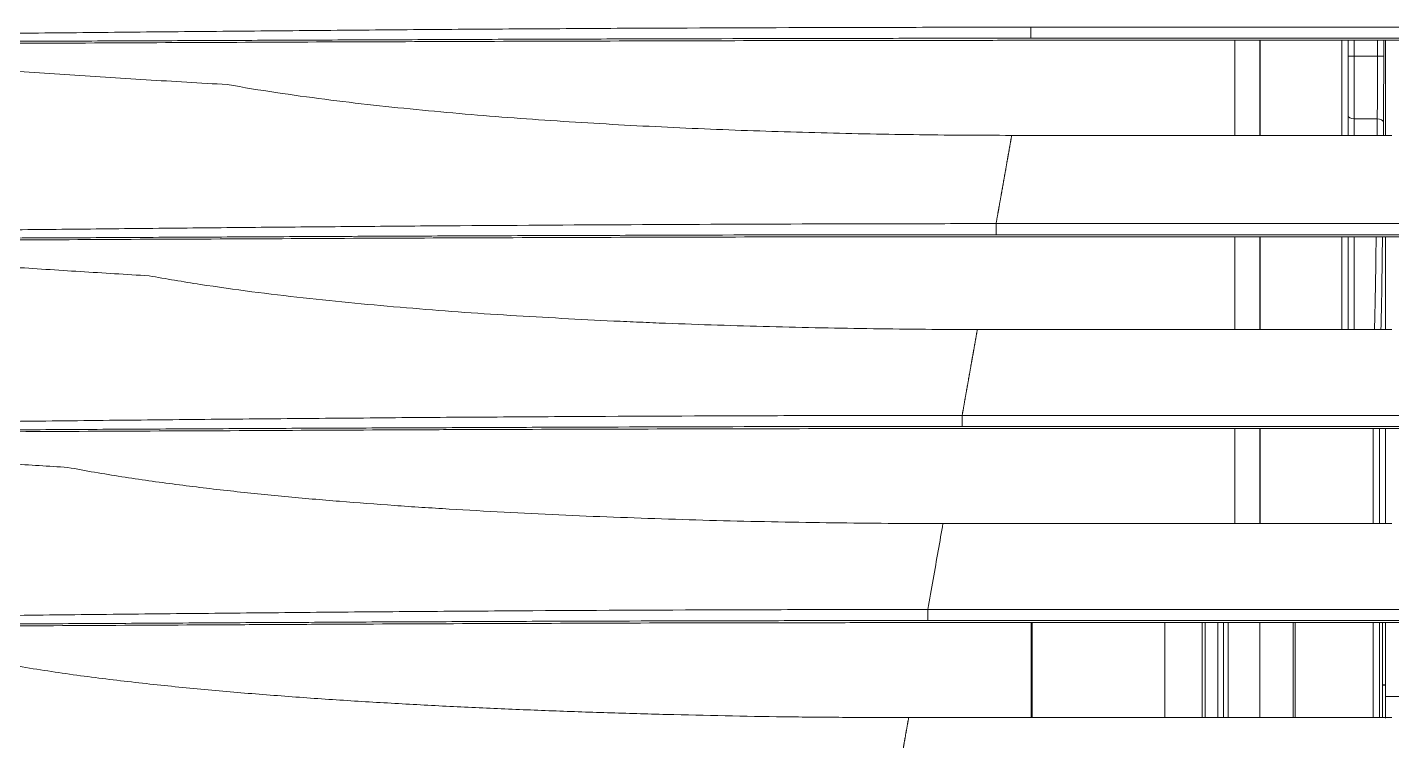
# Model space of a CAD drawing. Header units: millimetres. Extents: x 70151 to 230897, y 35202 to 113211.
# Drawn here: x 178100.5 to 178208.9, y 68822.5 to 68879.3 of the extents above; entities that cross this region are included whole.
import ezdxf

# ---------------------------------------------------------------- set-up
doc = ezdxf.new("R2010")
doc.units = ezdxf.units.MM
doc.header["$LTSCALE"] = 50
doc.layers.add('2-con', color=2, linetype='Continuous')
doc.layers.add('mark-B', color=2, linetype='Continuous', lineweight=20)

# ---------------------------------------------------------------- blocks, each defined once
blk = doc.blocks.new('무풍1WAY 대형')
at = {"layer": 'mark-B'}
for p, q in [((484.37, -64.92), (445.98, -64.92)), ((446.71, -64.92), (446.71, -72.48)), ((446.95, -72.48), (446.95, -64.92)), ((447.45, -64.92), (447.45, -72.48)), ((453.64, -64.92), (453.64, -72.48)), ((453.8, -64.92), (453.8, -72.48)), ((456.47, -72.48), (456.47, -64.92)), ((458.98, -64.92), (458.98, -72.48)), ((459.35, -72.48), (459.35, -64.92)), ((459.8, -72.48), (459.8, -64.92)), ((460.8, -72.48), (460.8, -64.92)), ((461.03, -72.48), (461.03, -64.92)), ((464.01, -64.92), (464.01, -72.48)), ((474.55, -64.92), (474.55, -72.48)), ((474.64, -64.92), (474.64, -72.48)), ((446.48, -66.61), (444.53, -66.61)), ((446.48, -72.48), (446.48, -66.61)), ((446.48, -67.49), (446.71, -67.49)), ((446.48, -67.54), (446.71, -67.54)), ((-482.87, -72.64), (482.85, -72.64)), ((483.03, -72.48), (298.98, -72.48)), ((482.85, -73.52), (-482.87, -73.52)), ((481.64, -80.36), (445.98, -80.36)), ((446.48, -87.91), (446.48, -80.36)), ((446.95, -87.91), (446.95, -80.36)), ((447.45, -80.36), (447.45, -87.91)), ((456.43, -80.36), (456.43, -87.92)), ((456.46, -87.91), (456.46, -80.36)), ((458.45, -80.36), (458.45, -87.92)), ((-480.14, -88.08), (480.12, -88.08)), ((480.3, -87.91), (298.98, -87.91)), ((480.12, -88.96), (-480.14, -88.96)), ((478.91, -95.79), (445.98, -95.79)), ((446.48, -103.17), (446.48, -95.79)), ((448.95, -103.17), (448.95, -95.79)), ((449.45, -103.17), (449.45, -95.79)), ((449.94, -95.79), (449.94, -103.17)), ((456.43, -95.79), (456.43, -103.17)), ((456.46, -103.17), (456.46, -95.79)), ((458.45, -95.79), (458.45, -103.17)), ((-477.44, -103.33), (477.42, -103.33)), ((477.6, -103.17), (298.98, -103.17)), ((477.42, -104.21), (-477.44, -104.21)), ((476.18, -111.23), (445.98, -111.23)), ((446.48, -118.79), (446.48, -111.23)), ((446.63, -112.3), (446.64, -111.23)), ((447.14, -111.23), (447.13, -112.55)), ((448.95, -112.55), (448.95, -111.23)), ((449.45, -118.79), (449.45, -111.23)), ((449.94, -111.23), (449.94, -118.79)), ((456.43, -111.23), (456.43, -118.79)), ((456.46, -118.79), (456.46, -111.23)), ((458.45, -111.23), (458.45, -118.79)), ((447.13, -112.55), (448.95, -112.55)), ((448.95, -117.52), (448.95, -112.55)), ((447.11, -117.52), (446.61, -117.52)), ((446.61, -118.79), (446.61, -117.52)), ((447.11, -117.52), (447.11, -118.79)), ((447.11, -117.52), (448.95, -117.52)), ((448.95, -118.79), (448.95, -117.52)), ((448.95, -117.52), (449.45, -117.52)), ((-474.68, -118.95), (474.66, -118.95)), ((474.84, -118.79), (298.98, -118.79)), ((474.66, -119.83), (-474.68, -119.83))]:
    blk.add_line(p, q, dxfattribs=at)
for centre, major_axis, ratio, start_param, end_param in [((447, -111.93), (0, -18.92), 0.017061, 3.690871, 4.230766), ((447.5, -111.93), (0, -18.42), 0.017522, 3.644983, 4.216589), ((446.79, -117.52), (0, -10.46), 0.017061, 4.18879, 4.712389), ((447.13, -112.3), (0.498, -0.005), 0.499982, 3.161291, 4.717314), ((447.28, -117.52), (0, -9.96), 0.017914, 4.18879, 4.712389), ((448.95, -112.79), (0.498, 0), 0.5, 0, 1.570796)]:
    blk.add_ellipse(centre, major_axis=major_axis, ratio=ratio, start_param=start_param, end_param=end_param, dxfattribs=at)
for points, knots in [([(484.37, -64.92), (484.37, -64.9), (484.38, -64.84), (484.39, -64.77), (484.41, -64.69), (484.42, -64.61), (484.44, -64.53), (484.45, -64.45), (484.46, -64.38), (484.48, -64.3), (484.49, -64.22), (484.51, -64.14), (484.52, -64.06), (484.53, -63.98), (484.55, -63.9), (484.56, -63.82), (484.58, -63.74), (484.59, -63.66), (484.61, -63.58), (484.62, -63.5), (484.63, -63.42), (484.65, -63.34), (484.66, -63.25), (484.68, -63.17), (484.69, -63.09), (484.71, -63.01), (484.72, -62.93), (484.74, -62.84), (484.75, -62.76), (484.76, -62.68), (484.78, -62.6), (484.79, -62.51), (484.81, -62.43), (484.82, -62.34), (484.84, -62.26), (484.85, -62.18), (484.87, -62.09), (484.88, -62.01), (484.9, -61.92), (484.91, -61.84), (484.93, -61.75), (484.94, -61.67), (484.96, -61.58), (484.97, -61.5), (484.99, -61.41), (485, -61.32), (485.02, -61.24), (485.03, -61.15), (485.05, -61.06), (485.07, -60.98), (485.08, -60.89), (485.1, -60.8), (485.11, -60.72), (485.13, -60.63), (485.14, -60.54), (485.16, -60.45), (485.17, -60.36), (485.19, -60.27), (485.21, -60.19), (485.22, -60.1), (485.24, -60.01), (485.25, -59.92), (485.27, -59.83), (485.28, -59.74), (485.3, -59.65), (485.32, -59.56), (485.33, -59.47), (485.35, -59.38), (485.36, -59.29), (485.38, -59.19), (485.4, -59.1), (485.41, -59.01), (485.43, -58.92), (485.45, -58.83), (485.46, -58.74), (485.48, -58.64), (485.49, -58.55), (485.51, -58.46), (485.53, -58.37), (485.54, -58.27), (485.56, -58.18), (485.58, -58.09), (485.59, -57.99), (485.61, -57.9), (485.63, -57.8), (485.64, -57.71), (485.65, -57.65), (485.66, -57.61)], [0, 0, 0, 0, 0.011748, 0.023496, 0.035244, 0.04699, 0.058737, 0.070482, 0.082228, 0.093973, 0.105718, 0.117462, 0.129206, 0.14095, 0.152694, 0.164437, 0.17618, 0.187924, 0.199667, 0.21141, 0.223153, 0.234896, 0.24664, 0.258383, 0.270127, 0.28187, 0.293614, 0.305359, 0.317103, 0.328848, 0.340593, 0.352339, 0.364085, 0.375831, 0.387578, 0.399326, 0.411074, 0.422823, 0.434572, 0.446322, 0.458073, 0.469825, 0.481577, 0.49333, 0.505084, 0.516839, 0.528595, 0.540352, 0.55211, 0.563869, 0.575629, 0.58739, 0.599152, 0.610915, 0.62268, 0.634446, 0.646213, 0.657981, 0.669751, 0.681522, 0.693295, 0.705069, 0.716845, 0.728622, 0.740401, 0.752181, 0.763963, 0.775746, 0.787532, 0.799319, 0.811108, 0.822898, 0.834691, 0.846485, 0.858282, 0.87008, 0.88188, 0.893682, 0.905487, 0.917293, 0.929102, 0.940913, 0.952725, 0.964541, 0.976358, 0.988178, 1, 1, 1, 1]), ([(558.84, -69.7), (558.46, -69.62), (558.08, -69.54), (557.31, -69.4), (556.93, -69.32), (555.77, -69.12), (555.01, -68.98), (553.47, -68.73), (552.7, -68.62), (551.15, -68.39), (550.38, -68.28), (548.84, -68.08), (548.07, -67.98), (546.52, -67.8), (545.75, -67.71), (543.43, -67.46), (541.88, -67.3), (538.79, -67.01), (537.24, -66.88), (534.14, -66.64), (532.58, -66.52), (529.48, -66.31), (527.93, -66.21), (524.82, -66.03), (523.27, -65.94), (520.16, -65.78), (518.6, -65.71), (516.27, -65.61), (515.49, -65.57), (513.94, -65.51), (513.16, -65.48), (510.82, -65.39), (509.27, -65.34), (506.16, -65.24), (504.6, -65.2), (499.93, -65.08), (496.82, -65.02), (492.15, -64.96), (490.59, -64.95), (487.48, -64.93), (485.92, -64.92), (484.37, -64.92)], [0, 0, 0, 0, 0.015625, 0.015625, 0.03125, 0.03125, 0.0625, 0.0625, 0.09375, 0.09375, 0.125, 0.125, 0.15625, 0.15625, 0.1875, 0.1875, 0.25, 0.25, 0.3125, 0.3125, 0.375, 0.375, 0.4375, 0.4375, 0.5, 0.5, 0.5625, 0.5625, 0.59375, 0.59375, 0.625, 0.625, 0.6875, 0.6875, 0.75, 0.75, 0.875, 0.875, 0.9375, 0.9375, 1, 1, 1, 1]), ([(482.85, -72.64), (485.28, -72.64), (487.71, -72.64), (492.58, -72.64), (495.01, -72.63), (502.3, -72.62), (507.16, -72.6), (514.44, -72.58), (516.87, -72.57), (521.73, -72.55), (524.15, -72.54), (529.01, -72.52), (531.43, -72.5), (536.29, -72.48), (541.14, -72.45), (545.98, -72.42), (550.83, -72.4), (553.26, -72.38), (558.11, -72.36), (560.53, -72.34), (565.38, -72.31), (567.8, -72.3), (575.08, -72.26), (579.93, -72.24), (589.64, -72.2), (594.5, -72.18), (599.36, -72.17)], [0, 0, 0, 0, 0.0625, 0.0625, 0.125, 0.125, 0.25, 0.25, 0.3125, 0.3125, 0.375, 0.375, 0.4375, 0.4375, 0.5, 0.5625, 0.5625, 0.625, 0.625, 0.6875, 0.6875, 0.75, 0.75, 0.875, 0.875, 1, 1, 1, 1]), ([(612.33, -72.63), (609.62, -72.63), (606.92, -72.64), (601.52, -72.66), (598.82, -72.67), (590.72, -72.71), (585.32, -72.75), (577.24, -72.83), (574.54, -72.85), (569.15, -72.91), (566.46, -72.94), (561.07, -72.99), (558.38, -73.02), (552.99, -73.08), (550.3, -73.11), (544.91, -73.17), (542.21, -73.19), (536.82, -73.25), (534.13, -73.27), (530.09, -73.31), (528.74, -73.32), (526.04, -73.34), (524.69, -73.35), (520.65, -73.38), (517.95, -73.4), (509.86, -73.45), (504.46, -73.48), (496.36, -73.5), (493.66, -73.51), (489.6, -73.52), (488.25, -73.52), (486.23, -73.52), (485.21, -73.52), (484.03, -73.52), (483.44, -73.52), (483.14, -73.52), (483.02, -73.52), (482.93, -73.52), (482.89, -73.52), (482.85, -73.52)], [0, 0, 0, 0, 0.0625, 0.0625, 0.125, 0.125, 0.25, 0.25, 0.3125, 0.3125, 0.375, 0.375, 0.4375, 0.4375, 0.5, 0.5, 0.5625, 0.5625, 0.625, 0.625, 0.65625, 0.65625, 0.6875, 0.6875, 0.75, 0.75, 0.875, 0.875, 0.9375, 0.9375, 0.96875, 0.96875, 0.984375, 0.992187, 0.996094, 0.998047, 0.999023, 0.999023, 1, 1, 1, 1]), ([(482.85, -73.52), (482.85, -73.49), (482.85, -73.45), (482.85, -73.37), (482.85, -73.32), (482.85, -73.23), (482.85, -73.18), (482.85, -73.08), (482.85, -73.03), (482.85, -72.94), (482.85, -72.89), (482.85, -72.81), (482.85, -72.78), (482.85, -72.72), (482.85, -72.69), (482.85, -72.66), (482.85, -72.65), (482.85, -72.64)], [0, 0, 0, 0, 0.125, 0.125, 0.25, 0.25, 0.375, 0.375, 0.5, 0.5, 0.625, 0.625, 0.75, 0.75, 0.875, 0.875, 1, 1, 1, 1]), ([(573.51, -72.12), (569.74, -72.14), (565.97, -72.16), (558.44, -72.2), (554.68, -72.22), (547.14, -72.26), (543.38, -72.28), (537.73, -72.31), (535.84, -72.32), (532.08, -72.34), (530.19, -72.35), (524.54, -72.38), (520.77, -72.39), (513.23, -72.42), (509.46, -72.43), (501.91, -72.46), (498.14, -72.46), (492.48, -72.47), (490.59, -72.47), (486.81, -72.48), (484.92, -72.48), (483.03, -72.48)], [0, 0, 0, 0, 0.125, 0.125, 0.25, 0.25, 0.375, 0.375, 0.4375, 0.4375, 0.5, 0.5, 0.625, 0.625, 0.75, 0.75, 0.875, 0.875, 0.9375, 0.9375, 1, 1, 1, 1]), ([(482.85, -73.52), (482.56, -75.16), (482.14, -77.52), (481.76, -79.66), (481.64, -80.36)], [0, 0, 0, 0, 0.659736, 1, 1, 1, 1]), ([(481.64, -80.36), (483.09, -80.36), (484.55, -80.36), (487.46, -80.38), (488.91, -80.4), (493.28, -80.45), (496.18, -80.51), (500.55, -80.62), (502, -80.66), (504.91, -80.76), (506.36, -80.81), (509.27, -80.92), (510.72, -80.98), (513.62, -81.11), (515.08, -81.18), (517.98, -81.34), (519.44, -81.42), (521.61, -81.55), (522.34, -81.6), (523.79, -81.69), (524.52, -81.74), (526.7, -81.9), (528.15, -82.01), (531.04, -82.24), (532.49, -82.37), (535.39, -82.64), (536.83, -82.79), (539.72, -83.11), (541.16, -83.28), (543.32, -83.56), (544.04, -83.66), (545.48, -83.86), (546.2, -83.97), (547.63, -84.19), (548.35, -84.31), (549.78, -84.56), (550.5, -84.69), (551.21, -84.82)], [0, 0, 0, 0, 0.0625, 0.0625, 0.125, 0.125, 0.25, 0.25, 0.3125, 0.3125, 0.375, 0.375, 0.4375, 0.4375, 0.5, 0.5, 0.5625, 0.5625, 0.59375, 0.59375, 0.625, 0.625, 0.6875, 0.6875, 0.75, 0.75, 0.8125, 0.8125, 0.875, 0.875, 0.90625, 0.90625, 0.9375, 0.9375, 0.96875, 0.96875, 1, 1, 1, 1]), ([(569.34, -86.01), (567.83, -85.91), (566.32, -85.81), (563.3, -85.61), (561.79, -85.51), (558.77, -85.31), (557.26, -85.21), (554.23, -85.01), (552.72, -84.92), (551.21, -84.82)], [0, 0, 0, 0, 0.25, 0.25, 0.5, 0.5, 0.75, 0.75, 1, 1, 1, 1]), ([(480.12, -88.08), (482.55, -88.08), (484.98, -88.08), (489.84, -88.07), (492.27, -88.07), (499.56, -88.06), (504.42, -88.04), (511.71, -88.02), (514.13, -88.01), (518.99, -87.99), (521.42, -87.98), (526.27, -87.96), (528.7, -87.95), (533.55, -87.93), (538.4, -87.9), (543.25, -87.88), (548.1, -87.85), (550.52, -87.84), (555.37, -87.81), (557.8, -87.8), (562.65, -87.78), (565.07, -87.76), (572.35, -87.73), (577.2, -87.71), (586.91, -87.67), (591.77, -87.65), (596.63, -87.64)], [0, 0, 0, 0, 0.0625, 0.0625, 0.125, 0.125, 0.25, 0.25, 0.3125, 0.3125, 0.375, 0.375, 0.4375, 0.4375, 0.5, 0.5625, 0.5625, 0.625, 0.625, 0.6875, 0.6875, 0.75, 0.75, 0.875, 0.875, 1, 1, 1, 1]), ([(480.3, -87.91), (482.19, -87.91), (484.08, -87.91), (487.85, -87.91), (493.52, -87.9), (499.18, -87.89), (506.72, -87.87), (510.5, -87.86), (516.15, -87.84), (518.04, -87.84), (521.81, -87.82), (523.69, -87.81), (529.35, -87.79), (533.11, -87.77), (540.65, -87.73), (544.41, -87.72), (551.95, -87.68), (555.71, -87.66), (563.25, -87.62), (567.01, -87.6), (570.78, -87.59)], [0, 0, 0, 0, 0.0625, 0.0625, 0.125, 0.25, 0.25, 0.375, 0.375, 0.4375, 0.4375, 0.5, 0.5, 0.625, 0.625, 0.75, 0.75, 0.875, 0.875, 1, 1, 1, 1]), ([(480.12, -88.08), (480.12, -88.08), (480.12, -88.09), (480.12, -88.13), (480.12, -88.15), (480.12, -88.21), (480.12, -88.25), (480.12, -88.33), (480.12, -88.37), (480.12, -88.47), (480.12, -88.52), (480.12, -88.61), (480.12, -88.66), (480.12, -88.76), (480.12, -88.8), (480.12, -88.89), (480.12, -88.92), (480.12, -88.96)], [0, 0, 0, 0, 0.125, 0.125, 0.25, 0.25, 0.375, 0.375, 0.5, 0.5, 0.625, 0.625, 0.75, 0.75, 0.875, 0.875, 1, 1, 1, 1]), ([(609.58, -88.11), (606.88, -88.11), (604.18, -88.11), (598.78, -88.13), (596.08, -88.14), (587.98, -88.18), (582.59, -88.22), (574.5, -88.29), (571.81, -88.32), (566.42, -88.37), (563.72, -88.4), (558.33, -88.45), (555.64, -88.48), (550.25, -88.54), (547.56, -88.57), (542.17, -88.62), (539.48, -88.65), (534.09, -88.7), (531.39, -88.72), (527.35, -88.75), (526, -88.77), (523.3, -88.79), (521.95, -88.8), (517.91, -88.82), (515.21, -88.84), (507.12, -88.89), (501.72, -88.91), (493.62, -88.94), (490.92, -88.95), (486.87, -88.95), (485.52, -88.95), (483.49, -88.95), (482.48, -88.96), (481.3, -88.96), (480.71, -88.96), (480.45, -88.96), (480.29, -88.96), (480.2, -88.96), (480.12, -88.96)], [0, 0, 0, 0, 0.0625, 0.0625, 0.125, 0.125, 0.25, 0.25, 0.3125, 0.3125, 0.375, 0.375, 0.4375, 0.4375, 0.5, 0.5, 0.5625, 0.5625, 0.625, 0.625, 0.65625, 0.65625, 0.6875, 0.6875, 0.75, 0.75, 0.875, 0.875, 0.9375, 0.9375, 0.96875, 0.96875, 0.984375, 0.992188, 0.996094, 0.998047, 0.998047, 1, 1, 1, 1]), ([(478.91, -95.79), (478.91, -95.77), (478.92, -95.72), (478.93, -95.65), (478.95, -95.57), (478.96, -95.5), (478.97, -95.43), (478.99, -95.35), (479, -95.28), (479.01, -95.21), (479.02, -95.13), (479.04, -95.06), (479.05, -94.98), (479.06, -94.91), (479.08, -94.83), (479.09, -94.76), (479.1, -94.68), (479.12, -94.61), (479.13, -94.53), (479.14, -94.45), (479.16, -94.38), (479.17, -94.3), (479.18, -94.23), (479.2, -94.15), (479.21, -94.07), (479.23, -94), (479.24, -93.92), (479.25, -93.84), (479.27, -93.76), (479.28, -93.69), (479.29, -93.61), (479.31, -93.53), (479.32, -93.45), (479.34, -93.37), (479.35, -93.29), (479.36, -93.22), (479.38, -93.14), (479.39, -93.06), (479.41, -92.98), (479.42, -92.9), (479.43, -92.82), (479.45, -92.74), (479.46, -92.66), (479.48, -92.58), (479.49, -92.5), (479.5, -92.42), (479.52, -92.34), (479.53, -92.26), (479.55, -92.17), (479.56, -92.09), (479.58, -92.01), (479.59, -91.93), (479.61, -91.85), (479.62, -91.77), (479.63, -91.68), (479.65, -91.6), (479.66, -91.52), (479.68, -91.44), (479.69, -91.35), (479.71, -91.27), (479.72, -91.19), (479.74, -91.1), (479.75, -91.02), (479.77, -90.94), (479.78, -90.85), (479.8, -90.77), (479.81, -90.68), (479.83, -90.6), (479.84, -90.51), (479.86, -90.43), (479.87, -90.34), (479.89, -90.26), (479.9, -90.17), (479.92, -90.09), (479.93, -90), (479.95, -89.91), (479.96, -89.83), (479.98, -89.74), (479.99, -89.66), (480.01, -89.57), (480.02, -89.48), (480.04, -89.39), (480.05, -89.31), (480.07, -89.22), (480.09, -89.13), (480.1, -89.04), (480.11, -88.99), (480.12, -88.96)], [0, 0, 0, 0, 0.01175, 0.0235, 0.03525, 0.046998, 0.058747, 0.070495, 0.082243, 0.09399, 0.105737, 0.117484, 0.12923, 0.140977, 0.152723, 0.164469, 0.176214, 0.18796, 0.199706, 0.211452, 0.223197, 0.234943, 0.246689, 0.258435, 0.270181, 0.281927, 0.293673, 0.30542, 0.317166, 0.328914, 0.340661, 0.352409, 0.364157, 0.375906, 0.387655, 0.399404, 0.411154, 0.422905, 0.434656, 0.446408, 0.45816, 0.469913, 0.481667, 0.493421, 0.505177, 0.516933, 0.52869, 0.540447, 0.552206, 0.563965, 0.575726, 0.587487, 0.59925, 0.611013, 0.622778, 0.634544, 0.64631, 0.658078, 0.669848, 0.681618, 0.69339, 0.705163, 0.716937, 0.728713, 0.74049, 0.752268, 0.764048, 0.77583, 0.787613, 0.799397, 0.811183, 0.822971, 0.83476, 0.846551, 0.858344, 0.870138, 0.881934, 0.893732, 0.905532, 0.917334, 0.929137, 0.940943, 0.95275, 0.96456, 0.976371, 0.988184, 1, 1, 1, 1]), ([(544.74, -100.06), (544.06, -99.94), (543.39, -99.82), (542.03, -99.59), (541.35, -99.48), (539.31, -99.17), (537.94, -98.97), (535.22, -98.62), (533.85, -98.46), (531.12, -98.15), (529.75, -98.01), (527.02, -97.75), (525.65, -97.63), (522.91, -97.4), (521.54, -97.29), (518.79, -97.09), (517.42, -97), (514.67, -96.83), (513.3, -96.75), (510.55, -96.6), (509.18, -96.53), (507.12, -96.43), (506.43, -96.4), (505.05, -96.34), (504.37, -96.31), (500.93, -96.18), (498.17, -96.09), (492.67, -95.94), (489.92, -95.89), (484.41, -95.81), (481.66, -95.79), (478.91, -95.79)], [0, 0, 0, 0, 0.03125, 0.03125, 0.0625, 0.0625, 0.125, 0.125, 0.1875, 0.1875, 0.25, 0.25, 0.3125, 0.3125, 0.375, 0.375, 0.4375, 0.4375, 0.5, 0.5, 0.5625, 0.5625, 0.59375, 0.59375, 0.625, 0.625, 0.75, 0.75, 0.875, 0.875, 1, 1, 1, 1]), ([(566.61, -101.48), (564.79, -101.36), (562.97, -101.24), (559.32, -100.99), (557.5, -100.87), (553.85, -100.63), (552.03, -100.51), (548.39, -100.28), (546.56, -100.17), (544.74, -100.06)], [0, 0, 0, 0, 0.25, 0.25, 0.5, 0.5, 0.75, 0.75, 1, 1, 1, 1]), ([(477.42, -103.33), (479.84, -103.33), (482.26, -103.33), (487.09, -103.32), (489.51, -103.32), (496.76, -103.31), (501.59, -103.3), (508.83, -103.27), (511.25, -103.27), (516.07, -103.25), (518.49, -103.24), (523.32, -103.22), (525.73, -103.21), (530.55, -103.19), (535.38, -103.16), (542.61, -103.13), (547.44, -103.1), (552.26, -103.08), (554.67, -103.07), (559.49, -103.04), (561.91, -103.03), (569.14, -103), (573.97, -102.98), (583.62, -102.94), (588.46, -102.93), (593.29, -102.92)], [0, 0, 0, 0, 0.0625, 0.0625, 0.125, 0.125, 0.25, 0.25, 0.3125, 0.3125, 0.375, 0.375, 0.4375, 0.4375, 0.5, 0.5625, 0.625, 0.625, 0.6875, 0.6875, 0.75, 0.75, 0.875, 0.875, 1, 1, 1, 1]), ([(568.04, -102.85), (564.28, -102.87), (560.51, -102.89), (552.98, -102.92), (549.21, -102.94), (541.68, -102.98), (537.92, -102.99), (530.39, -103.03), (526.62, -103.05), (519.09, -103.08), (515.32, -103.09), (507.78, -103.12), (504.01, -103.13), (496.47, -103.15), (492.7, -103.15), (487.98, -103.16), (487.04, -103.16), (485.15, -103.16), (484.21, -103.16), (481.38, -103.17), (479.49, -103.17), (477.6, -103.17)], [0, 0, 0, 0, 0.125, 0.125, 0.25, 0.25, 0.375, 0.375, 0.5, 0.5, 0.625, 0.625, 0.75, 0.75, 0.875, 0.875, 0.90625, 0.90625, 0.9375, 0.9375, 1, 1, 1, 1]), ([(477.42, -103.33), (477.42, -103.33), (477.42, -103.34), (477.42, -103.38), (477.42, -103.4), (477.42, -103.46), (477.42, -103.5), (477.42, -103.58), (477.42, -103.62), (477.42, -103.72), (477.42, -103.77), (477.42, -103.86), (477.42, -103.91), (477.42, -104.01), (477.42, -104.05), (477.42, -104.14), (477.42, -104.17), (477.42, -104.21)], [0, 0, 0, 0, 0.125, 0.125, 0.25, 0.25, 0.375, 0.375, 0.5, 0.5, 0.625, 0.625, 0.75, 0.75, 0.875, 0.875, 1, 1, 1, 1]), ([(593.3, -103.41), (588.47, -103.44), (583.64, -103.47), (576.4, -103.52), (573.98, -103.54), (569.16, -103.58), (566.74, -103.61), (561.92, -103.65), (559.51, -103.68), (554.68, -103.73), (552.27, -103.75), (547.45, -103.8), (545.03, -103.83), (540.21, -103.87), (537.8, -103.9), (532.97, -103.94), (530.56, -103.96), (525.73, -104), (523.32, -104.02), (516.08, -104.07), (511.25, -104.1), (501.59, -104.15), (496.76, -104.17), (489.51, -104.19), (487.09, -104.2), (483.46, -104.2), (482.26, -104.2), (480.44, -104.21), (479.54, -104.21), (478.48, -104.21), (478.02, -104.21), (477.72, -104.21), (477.57, -104.21), (477.42, -104.21)], [0, 0, 0, 0, 0.125, 0.125, 0.1875, 0.1875, 0.25, 0.25, 0.3125, 0.3125, 0.375, 0.375, 0.4375, 0.4375, 0.5, 0.5, 0.5625, 0.5625, 0.625, 0.625, 0.75, 0.75, 0.875, 0.875, 0.9375, 0.9375, 0.96875, 0.96875, 0.984375, 0.992188, 0.996094, 0.996094, 1, 1, 1, 1]), ([(476.18, -111.23), (476.18, -111.2), (476.19, -111.15), (476.2, -111.08), (476.22, -111), (476.23, -110.93), (476.24, -110.85), (476.26, -110.78), (476.27, -110.7), (476.28, -110.63), (476.3, -110.55), (476.31, -110.47), (476.32, -110.4), (476.34, -110.32), (476.35, -110.24), (476.37, -110.17), (476.38, -110.09), (476.39, -110.01), (476.41, -109.93), (476.42, -109.86), (476.43, -109.78), (476.45, -109.7), (476.46, -109.62), (476.48, -109.54), (476.49, -109.46), (476.5, -109.39), (476.52, -109.31), (476.53, -109.23), (476.55, -109.15), (476.56, -109.07), (476.57, -108.99), (476.59, -108.91), (476.6, -108.83), (476.62, -108.75), (476.63, -108.67), (476.64, -108.58), (476.66, -108.5), (476.67, -108.42), (476.69, -108.34), (476.7, -108.26), (476.72, -108.18), (476.73, -108.1), (476.75, -108.01), (476.76, -107.93), (476.78, -107.85), (476.79, -107.77), (476.8, -107.68), (476.82, -107.6), (476.83, -107.52), (476.85, -107.43), (476.86, -107.35), (476.88, -107.26), (476.89, -107.18), (476.91, -107.1), (476.92, -107.01), (476.94, -106.93), (476.95, -106.84), (476.97, -106.76), (476.98, -106.67), (477, -106.59), (477.01, -106.5), (477.03, -106.41), (477.04, -106.33), (477.06, -106.24), (477.07, -106.16), (477.09, -106.07), (477.11, -105.98), (477.12, -105.9), (477.14, -105.81), (477.15, -105.72), (477.17, -105.63), (477.18, -105.55), (477.2, -105.46), (477.21, -105.37), (477.23, -105.28), (477.25, -105.19), (477.26, -105.1), (477.28, -105.01), (477.29, -104.93), (477.31, -104.84), (477.32, -104.75), (477.34, -104.66), (477.36, -104.57), (477.37, -104.48), (477.39, -104.39), (477.4, -104.3), (477.41, -104.24), (477.42, -104.21)], [0, 0, 0, 0, 0.01175, 0.023499, 0.035247, 0.046995, 0.058743, 0.07049, 0.082237, 0.093983, 0.105729, 0.117475, 0.12922, 0.140966, 0.152711, 0.164456, 0.176201, 0.187945, 0.19969, 0.211435, 0.223179, 0.234924, 0.246669, 0.258414, 0.270159, 0.281904, 0.293649, 0.305395, 0.317141, 0.328887, 0.340634, 0.352381, 0.364128, 0.375876, 0.387624, 0.399373, 0.411122, 0.422872, 0.434622, 0.446373, 0.458125, 0.469878, 0.481631, 0.493385, 0.50514, 0.516895, 0.528652, 0.540409, 0.552167, 0.563927, 0.575687, 0.587448, 0.599211, 0.610974, 0.622739, 0.634504, 0.646271, 0.65804, 0.669809, 0.68158, 0.693352, 0.705125, 0.7169, 0.728676, 0.740454, 0.752233, 0.764014, 0.775796, 0.78758, 0.799366, 0.811153, 0.822942, 0.834733, 0.846525, 0.858319, 0.870115, 0.881913, 0.893712, 0.905514, 0.917318, 0.929123, 0.940931, 0.95274, 0.964552, 0.976366, 0.988182, 1, 1, 1, 1]), ([(538.52, -115.27), (537.23, -115.04), (535.94, -114.83), (533.37, -114.44), (532.07, -114.27), (529.49, -113.93), (528.2, -113.78), (525.61, -113.49), (524.32, -113.36), (521.72, -113.11), (520.43, -112.99), (517.83, -112.77), (516.54, -112.67), (513.94, -112.48), (512.64, -112.39), (510.04, -112.23), (508.74, -112.15), (506.14, -112), (504.84, -111.94), (502.23, -111.81), (500.93, -111.76), (498.33, -111.65), (497.02, -111.6), (494.42, -111.52), (493.12, -111.48), (489.21, -111.37), (486.6, -111.32), (481.39, -111.25), (478.78, -111.23), (476.18, -111.23)], [0, 0, 0, 0, 0.0625, 0.0625, 0.125, 0.125, 0.1875, 0.1875, 0.25, 0.25, 0.3125, 0.3125, 0.375, 0.375, 0.4375, 0.4375, 0.5, 0.5, 0.5625, 0.5625, 0.625, 0.625, 0.6875, 0.6875, 0.75, 0.75, 0.875, 0.875, 1, 1, 1, 1]), ([(564.36, -116.91), (562.21, -116.77), (560.05, -116.63), (555.75, -116.34), (553.59, -116.2), (549.29, -115.92), (547.13, -115.78), (542.83, -115.52), (540.67, -115.39), (538.52, -115.27)], [0, 0, 0, 0, 0.25, 0.25, 0.5, 0.5, 0.75, 0.75, 1, 1, 1, 1]), ([(474.66, -118.95), (477.09, -118.95), (479.52, -118.95), (484.38, -118.95), (486.81, -118.94), (494.09, -118.93), (498.95, -118.92), (506.23, -118.9), (508.66, -118.89), (513.51, -118.88), (515.94, -118.87), (520.8, -118.85), (523.22, -118.84), (528.07, -118.82), (532.93, -118.8), (540.2, -118.77), (545.05, -118.75), (549.9, -118.73), (552.33, -118.72), (557.18, -118.7), (559.6, -118.69), (566.88, -118.66), (571.73, -118.64), (581.44, -118.61), (586.3, -118.59), (591.16, -118.59)], [0, 0, 0, 0, 0.0625, 0.0625, 0.125, 0.125, 0.25, 0.25, 0.3125, 0.3125, 0.375, 0.375, 0.4375, 0.4375, 0.5, 0.5625, 0.625, 0.625, 0.6875, 0.6875, 0.75, 0.75, 0.875, 0.875, 1, 1, 1, 1]), ([(474.66, -118.95), (474.66, -118.95), (474.66, -118.96), (474.66, -119), (474.66, -119.02), (474.66, -119.08), (474.66, -119.12), (474.66, -119.2), (474.66, -119.25), (474.66, -119.34), (474.66, -119.39), (474.66, -119.49), (474.66, -119.54), (474.66, -119.63), (474.66, -119.68), (474.66, -119.76), (474.66, -119.8), (474.66, -119.83)], [0, 0, 0, 0, 0.125, 0.125, 0.25, 0.25, 0.375, 0.375, 0.5, 0.5, 0.625, 0.625, 0.75, 0.75, 0.875, 0.875, 1, 1, 1, 1]), ([(604.1, -119.05), (601.4, -119.05), (598.7, -119.06), (593.3, -119.07), (590.6, -119.08), (582.51, -119.12), (577.12, -119.16), (569.03, -119.22), (566.34, -119.25), (560.95, -119.3), (558.25, -119.32), (552.86, -119.37), (550.17, -119.4), (544.78, -119.45), (542.08, -119.48), (536.7, -119.52), (534, -119.55), (528.61, -119.59), (525.91, -119.62), (520.52, -119.66), (517.83, -119.68), (512.43, -119.71), (509.74, -119.73), (501.64, -119.77), (496.25, -119.79), (488.15, -119.81), (485.45, -119.82), (481.41, -119.82), (480.06, -119.82), (478.03, -119.83), (477.02, -119.83), (475.84, -119.83), (475.33, -119.83), (474.99, -119.83), (474.83, -119.83), (474.66, -119.83)], [0, 0, 0, 0, 0.0625, 0.0625, 0.125, 0.125, 0.25, 0.25, 0.3125, 0.3125, 0.375, 0.375, 0.4375, 0.4375, 0.5, 0.5, 0.5625, 0.5625, 0.625, 0.625, 0.6875, 0.6875, 0.75, 0.75, 0.875, 0.875, 0.9375, 0.9375, 0.96875, 0.96875, 0.984375, 0.992188, 0.996094, 0.996094, 1, 1, 1, 1]), ([(474.84, -118.79), (476.73, -118.79), (478.62, -118.78), (482.39, -118.78), (488.05, -118.78), (493.71, -118.77), (501.26, -118.75), (505.03, -118.74), (512.57, -118.72), (516.34, -118.71), (523.88, -118.68), (527.65, -118.67), (535.19, -118.64), (538.95, -118.62), (546.49, -118.59), (550.26, -118.57), (557.79, -118.54), (561.56, -118.53), (565.33, -118.51)], [0, 0, 0, 0, 0.0625, 0.0625, 0.125, 0.25, 0.25, 0.375, 0.375, 0.5, 0.5, 0.625, 0.625, 0.75, 0.75, 0.875, 0.875, 1, 1, 1, 1])]:
    blk.add_open_spline(points, degree=3, knots=knots, dxfattribs=at)
blk.add_open_spline([(446.48, -64.89), (446.48, -65.74), (446.48, -66.61)], degree=2, dxfattribs=at)
blk = doc.blocks.new('dpdjzjs')
at = {"layer": 'mark-B', "rotation": 180}
blk.add_blockref('무풍1WAY 대형', (178654.91, 88751.49), dxfattribs=at)

msp = doc.modelspace()

# ---------------------------------------------------------------- block references
at = {"layer": '2-con'}
msp.add_blockref('dpdjzjs', (0, -19992.04), dxfattribs=at)

doc.saveas('drawing.dxf')
